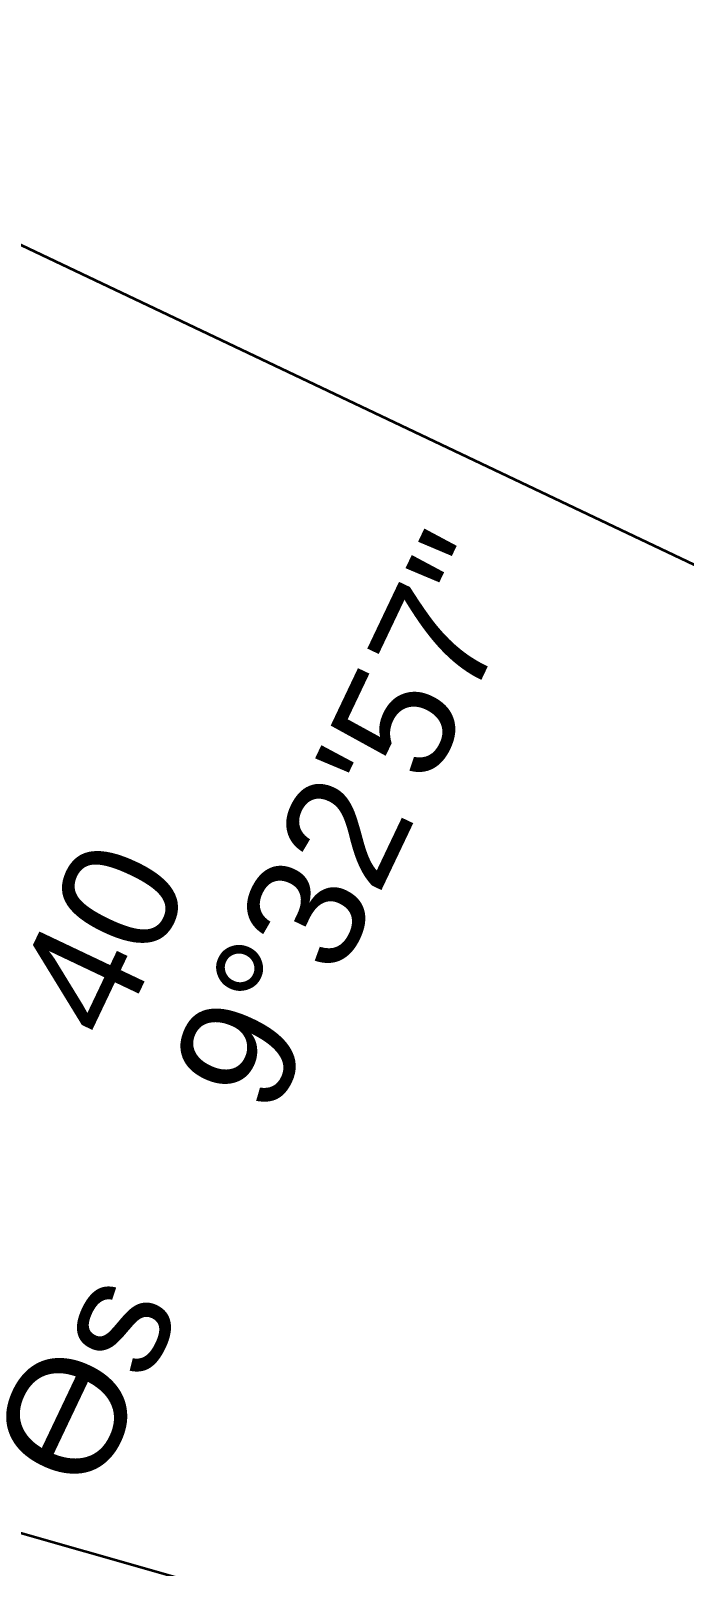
# Model space of a CAD drawing. Extents: x 320145 to 321236, y 534817 to 538266.
# Drawn here: x 320975.86 to 320995.5, y 536620.84 to 536667.01 of the extents above; entities that cross this region are included whole.
import ezdxf

# ---------------------------------------------------------------- set-up
doc = ezdxf.new("R2010")
doc.units = 0
doc.header["$PDMODE"] = 1
doc.layers.get('0').update_dxf_attribs({"linetype": 'CONTINUOUS'})
doc.layers.add('C-ALGN-L1000M2-MINR', color=1, linetype='CONTINUOUS')
doc.layers.add('C-ALGN-L1000M3-MINR', color=6, linetype='CONTINUOUS')
doc.layers.add('C-ALGN-L1000Q1-CURV @ 1', color=2, linetype='CONTINUOUS', lineweight=35)
doc.layers.add('C-ALGN-L1000Q1-TEXT', color=2, linetype='CONTINUOUS', lineweight=35)
doc.styles.add('CurveData', font='arial.ttf')

# ---------------------------------------------------------------- blocks, each defined once
blk = doc.blocks.new('curve_data_spiral')
at = {"color": 0, "linetype": 'Continuous', "lineweight": -2, "transparency": 16777216, "style": 'CurveData'}
for s, p in [('Ls', (0, 0)), ('Ɵs', (0, -1.5))]:
    blk.add_text(s, height=1, dxfattribs=at).set_placement(p)
for tag, p in [('LENGTH', (3.6, 0)), ('ANGLE', (3.6, -1.5))]:
    blk.add_attdef(tag, p, '', height=1, dxfattribs=at)

msp = doc.modelspace()

# ---------------------------------------------------------------- linework, layer by layer
at = {"layer": 'C-ALGN-L1000M2-MINR'}
for p in [(320986.46, 536667.015), (320984.032, 536663.932), (320980.371, 536659.285), (320980.371, 536659.285), (320981.229, 536651.943)]:
    msp.add_point(p, dxfattribs=at)
at = {"layer": 'C-ALGN-L1000M3-MINR'}
msp.add_point((320981.229, 536651.943), dxfattribs=at)
at = {"layer": 'C-ALGN-L1000Q1-TEXT'}
for p, q in [((320963.137, 536666.476), (321026.365, 536636.438)), ((320948.082, 536629.651), (321015.417, 536610.518))]:
    msp.add_line(p, q, dxfattribs=at)

# ---------------------------------------------------------------- block references
at = {"layer": 'C-ALGN-L1000Q1-CURV @ 1', "xscale": 3.5, "yscale": 3.5, "zscale": 3.5, "rotation": 64.58844093021804}
msp.add_blockref('curve_data_spiral', (320972.975, 536625.148), dxfattribs=at).add_auto_attribs({'LENGTH': '40', 'ANGLE': '9%%d32\'57"'})

doc.saveas('drawing.dxf')
